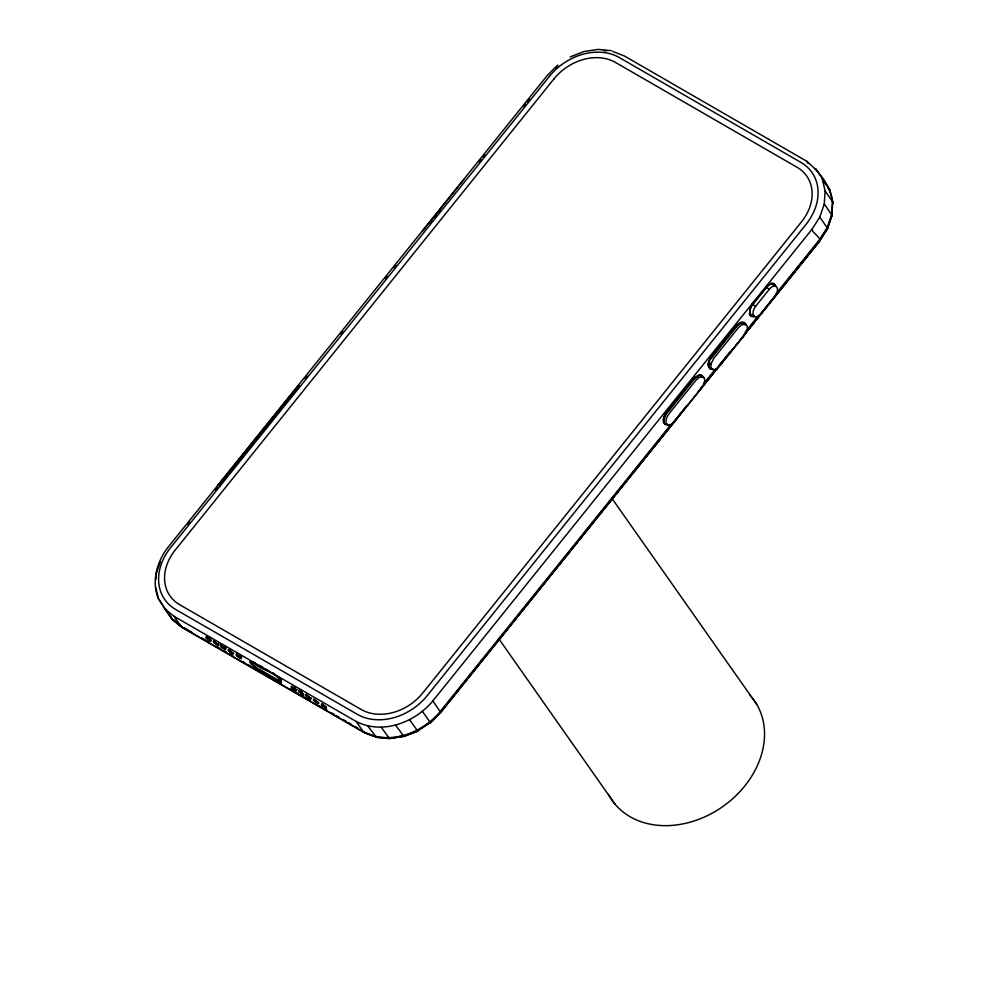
<?xml version="1.0" encoding="UTF-8"?>
<svg xmlns="http://www.w3.org/2000/svg" width="988" height="988" viewBox="0 0 988 988"><rect width="100%" height="100%" fill="white"/><g stroke="black" fill="none" stroke-linecap="round" stroke-linejoin="round"><path stroke-width="1.48" d="M612.795 51.45L624.441 56.007L806.566 161.155C819.114 171.665 831.167 185.966 832.798 203.046L832.378 203.837M832.798 203.046L829.636 189.437M822.226 178.89L825.104 190.931L824.264 203.96L831.995 215.223L827.499 228.883L819.645 241.084L719.079 366.202M155.956 579.301L156.326 573.509L160.389 561.678M832.514 201.466L831.55 216.508L832.847 202.231L825.104 190.931M709.742 361.102L708.989 366.919L710.545 369.154L713.336 369.29M155.808 587.885L158.364 598.58L164.761 608.806L174.024 616.327L356.149 721.475C382.418 735.023 414.985 722.561 432.855 700.912L812.074 229.167L819.744 217.113L824.264 203.96M820.744 238.54L826.511 229.5L831.674 214.507M831.995 215.223L827.499 228.327L819.842 240.356L773.53 297.968M829.574 192.141L829.957 191.153L827.586 187.374M367.808 726.019L376.49 737.32L389.877 738.616L404.549 735.838M819.744 217.113L827.154 227.648L819.472 239.714L776.062 293.72M422.271 231.501L463.174 180.359A7.805 4.508 -60 0 1 464.508 178.964M710.767 359.002L736.603 326.596L739.95 323.508L744.532 322.718M701.072 388.963L703.666 384.715L704.79 380.553L704.16 377.564L701.962 376.539L698.775 377.737L695.404 380.899L669.308 413.367C667.048 416.442 663.998 421.938 667.518 425.112L671.828 424.334L674.977 421.431M300.241 386.345L298.549 385.592L217.743 485.429L220.139 485.997M187.621 524.542L189.535 522.17M215.322 490.085L217.237 487.702M220.126 484.12L222.053 481.712M255.83 439.697L257.757 437.289M296.363 389.272L298.29 386.876M305.057 378.453L306.996 376.045M340.835 333.944L342.762 331.548M385.308 278.616L387.247 276.22M394.014 267.797L395.941 265.389M429.78 223.3L431.719 220.892M434.621 217.286L436.548 214.878M438.487 212.469L440.413 210.061M479.094 161.958L481.02 159.55M482.959 157.141L484.898 154.733M523.566 106.63L525.505 104.222M527.431 101.813L529.37 99.405M219.2 485.503L299.302 385.863M754.881 300.426L752.127 303.847L752.918 304.292A8.818 5.088 -60 0 0 749.843 313.245A8.818 5.088 -60 0 0 754.412 316.617M753.856 315.123A7.657 4.421 -60 0 1 749.88 312.196A7.657 4.421 -60 0 1 752.547 304.428L766.293 287.323A7.657 4.421 -60 0 1 774.221 286.545M752.918 304.292L766.663 287.187A8.818 5.088 -60 0 1 775.802 286.285M761.081 313.937A7.657 4.421 -60 0 1 753.683 315.913A7.657 4.421 -60 0 1 755.672 306.231L769.417 289.126A7.657 4.421 -60 0 1 776.815 287.15A7.657 4.421 -60 0 1 774.827 296.832M670.877 424.568L440.265 711.459C422.395 733.096 389.828 745.57 363.559 732.009L356.149 721.475M703.691 383.752L715.263 369.351M745.174 332.141L758.685 315.333M460.42 687.339L440.117 712.595L733.071 348.85M466.213 680.127L468.151 677.719M470.078 675.31L472.017 672.902M473.956 670.494L507.795 628.405M510.685 624.799L512.624 622.391M514.563 619.982L516.489 617.574M518.428 615.178L552.267 573.077M555.17 569.471L557.096 567.063M559.035 564.654L560.962 562.258M562.901 559.85L596.74 517.749M599.642 514.143L601.569 511.735M603.507 509.326L605.434 506.93M607.373 504.522L641.212 462.421M644.114 458.815L646.041 456.407M647.98 454.011L649.906 451.602M651.845 449.194L686.648 405.895M701.159 387.852L716.621 368.61M718.56 366.202L730.157 351.777M745.631 332.524L779.47 290.435M781.397 288.027L783.336 285.618M785.262 283.223L788.165 279.604M790.104 277.208L819.101 241.121C822.806 238.849 811.407 232.143 812.074 229.167M687.648 404.808L440.648 712.089L430.348 722.92L440.747 712.509L432.855 700.912M698.269 391.594L729.144 353.185M743.618 335.179L771.591 300.377M440.562 712.681L717.14 368.61M735.961 345.244L737.9 342.848M739.827 340.44L819.904 240.825M557.59 65.146L547.253 75.508L168.096 547.179C157.191 561.233 151.374 580.598 158.031 597.777M556.083 68.184L558.171 66.085M164.761 608.806L172.171 619.34L182.064 627.442L364.177 732.577L376.49 737.32L378.034 736.628M409.637 719.758L417.492 730.873L430.237 722.537L422.419 711.385M417.492 730.873L430.237 722.537M417.801 731.132L403.536 736.295L389.309 738.431L375.798 737.122M570.2 56.884L584.032 51.512L598.123 49.4L611.51 50.697M417.924 731.058L403.969 736.505L395.632 725.192M826.511 229.5L827.499 228.883L827.154 227.648M667.752 424.284L664.875 424.26C661.12 420.888 664.381 415.034 666.777 411.749L694.626 377.379L699.837 374.65L702.196 375.761L702.764 377.132M668.543 424.741L665.653 424.716C661.676 421.333 664.307 415.405 666.974 412.008L694.725 377.762L699.628 375.181L700.887 375.428L702.357 377.502M396.991 736.962L400.017 736.517M404.314 736.344L389.309 738.431L381.368 727.329M712.558 368.845L709.767 368.697C706.136 365.474 708.952 359.805 711.323 356.619L735.825 326.139C737.937 323.335 742.494 320.063 745.508 323.582L746.088 324.941M363.559 732.009L377.255 737.159M168.034 612.301L172.826 619.933L174.814 620.279M298.549 385.592L297.919 386.234M603.742 50.573L606.756 50.87M388.086 737.591L390.952 737.875L381.652 737.579M665.183 423.753L666.418 424.037M818.311 240.924L819.101 241.121M711.261 368.549L710.051 368.215C706.655 365.19 709.285 359.867 711.508 356.89L737.554 324.768L742.235 322.471L744.927 324.83M273.491 673.322L274.392 673.668M255.447 663.072C246.531 658.65 256.892 669.037 260.116 669.716L277.43 679.719L281.419 681.09L280.691 679.435M765.873 286.742L766.663 287.187M766.293 287.323L769.417 289.126M752.547 304.428L755.672 306.231M259.436 665.381L262.104 666.912M266.105 669.222L268.761 670.766M183.879 627.639L191.845 632.234M201.144 637.606L209.123 642.2M217.088 646.807L221.077 649.104M223.733 650.635L226.388 652.179M229.043 653.71L233.02 656.007M242.319 661.38L244.975 662.911M247.642 664.442L250.297 665.974M254.274 668.283L256.929 669.815M259.597 671.346L262.252 672.877M266.229 675.175L268.884 676.718M278.184 682.078L280.839 683.622M290.139 688.982L298.117 693.588M300.772 695.12L310.071 700.492M319.359 705.852L322.026 707.383M324.681 708.927L327.337 710.458M331.313 712.756L333.981 714.287M336.636 715.831L339.292 717.362M343.268 719.659L345.924 721.191M348.591 722.722L351.246 724.266M355.223 726.563L357.878 728.094M364.955 732.812L181.434 626.861L172.171 619.34L158.364 598.58M272.762 673.063L274.417 674.088M173.727 620.254L182.904 627.701L181.434 626.861L174.024 616.327M277.616 676.422L278.949 677.57M165.774 609.114L166.441 609.757M280.604 678.842L281.481 679.905M815.829 168.676L829.969 190.239M806.566 161.155L808.209 163.502M611.683 498.026L756.709 704.358M498.483 638.347L614.845 803.899M824.424 182.335L826.005 184.855M823.239 179.211L823.634 181.076M744.73 323.125L745.31 324.496M703.542 377.589L701.974 375.366L698.998 375.452L693.687 379.701L666.134 414.244L664.269 418.653L664.084 422.494M241.455 657.823A3.31 0.704 38.8 0 1 237.565 655.093A3.31 0.704 38.8 0 1 237.54 653.747M240.096 655.489A3.31 0.704 38.8 0 1 240.714 656.044M241.233 656.588A3.31 0.704 38.8 0 1 241.615 657.057M233.81 653.253A3.31 0.704 38.8 0 1 231.513 652.142A3.31 0.704 38.8 0 1 228.981 649.771M230.155 649.462A3.31 0.704 38.8 0 1 230.797 649.869M225.783 648.783A3.31 0.704 38.8 0 1 222.769 646.881A3.31 0.704 38.8 0 1 220.991 644.658M224.424 646.436A3.31 0.704 38.8 0 1 225.042 647.004M225.56 647.535A3.31 0.704 38.8 0 1 225.943 648.017M218.731 644.707A3.31 0.704 38.8 0 1 215.717 642.805A3.31 0.704 38.8 0 1 213.939 640.582M218.509 643.46A3.31 0.704 38.8 0 1 218.891 643.941M210.815 640.236A3.31 0.704 38.8 0 1 206.739 636.927M209.234 637.507A3.31 0.704 38.8 0 1 209.901 638.05M210.518 638.619A3.31 0.704 38.8 0 1 211.037 639.15M326.349 707.272A3.31 0.704 38.8 0 1 322.273 703.962M318.852 702.839A3.31 0.704 38.8 0 1 316.172 701.221A3.31 0.704 38.8 0 1 314.11 698.985M311.504 697.997A3.31 0.704 38.8 0 1 308.454 696.762A3.31 0.704 38.8 0 1 306.762 694.144M303.625 694.144A3.31 0.704 38.8 0 1 300.451 691.859A3.31 0.704 38.8 0 1 299.413 690.056M301.365 690.933A3.31 0.704 38.8 0 1 302.044 691.427M296.906 690.007A3.31 0.704 38.8 0 1 294.263 688.648A3.31 0.704 38.8 0 1 291.855 686.141M294.572 687.117A3.31 0.704 38.8 0 1 295.251 687.66M296.758 689.229A3.31 0.704 38.8 0 1 296.98 689.612M770.615 283.284A8.818 5.088 -60 0 1 775.024 285.841M753.634 316.172A8.818 5.088 -60 0 1 749.225 313.616M749.892 695.144A86.833 68.481 -35.1 0 1 722.611 806.69A86.833 68.481 -35.1 0 1 608.509 794.352M249.915 661.837C254.904 671.84 269.341 674.384 277.183 681.14L281.086 682.77C279.641 673.618 259.338 669.333 254.336 663.331L249.915 661.837M711.002 364.004L710.928 367.487L712.397 369.574L715.016 369.697L718.078 367.845L744.001 335.858C746.261 332.771 749.324 327.287 745.804 324.101L741.506 324.854L738.332 327.794L713.855 358.236L711.002 364.004M277.43 679.719L277.183 681.14L277.43 679.719M260.116 669.716L259.795 671.099L260.116 669.716M549.464 76.311L170.689 547.513A52.982 41.78 -35.1 0 0 175.716 609.497L357.323 714.349A52.982 41.78 -35.1 0 0 427.224 695.614L805.998 224.424A52.982 41.78 -35.1 0 0 800.984 162.44L619.365 57.576A52.982 41.78 -35.1 0 0 549.464 76.311M553.959 78.904L175.197 550.106A46.621 36.766 -35.1 0 0 179.606 604.644L361.225 709.508A46.621 36.766 -35.1 0 0 422.728 693.02L801.503 221.818A46.621 36.766 -35.1 0 0 797.081 167.281L615.475 62.429A46.621 36.766 -35.1 0 0 553.959 78.904M236.638 655.674A3.31 0.704 38.8 0 0 241.084 658.687A3.31 0.704 38.8 0 0 238.071 655.291A3.31 0.704 38.8 0 0 236.638 655.674M228.697 651.092A3.31 0.704 38.8 0 0 233.131 654.093A3.31 0.704 38.8 0 0 230.13 650.709A3.31 0.704 38.8 0 0 228.697 651.092M220.966 646.634A3.31 0.704 38.8 0 0 225.412 649.635A3.31 0.704 38.8 0 0 222.399 646.238A3.31 0.704 38.8 0 0 220.966 646.634M213.914 642.558A3.31 0.704 38.8 0 0 218.36 645.559A3.31 0.704 38.8 0 0 215.347 642.175A3.31 0.704 38.8 0 0 213.914 642.558M206.443 638.248A3.31 0.704 38.8 0 0 210.889 641.249A3.31 0.704 38.8 0 0 207.875 637.853A3.31 0.704 38.8 0 0 206.443 638.248M321.989 705.284A3.31 0.704 38.8 0 0 326.423 708.285A3.31 0.704 38.8 0 0 323.422 704.901A3.31 0.704 38.8 0 0 321.989 705.284M314.036 700.69A3.31 0.704 38.8 0 0 318.469 703.691A3.31 0.704 38.8 0 0 315.468 700.307A3.31 0.704 38.8 0 0 314.036 700.69M306.317 696.231A3.31 0.704 38.8 0 0 310.751 699.232A3.31 0.704 38.8 0 0 307.75 695.848A3.31 0.704 38.8 0 0 306.317 696.231M299.265 692.156A3.31 0.704 38.8 0 0 303.699 695.169A3.31 0.704 38.8 0 0 300.698 691.773A3.31 0.704 38.8 0 0 299.265 692.156M291.793 687.846A3.31 0.704 38.8 0 0 296.227 690.847A3.31 0.704 38.8 0 0 293.226 687.463A3.31 0.704 38.8 0 0 291.793 687.846"/></g></svg>
